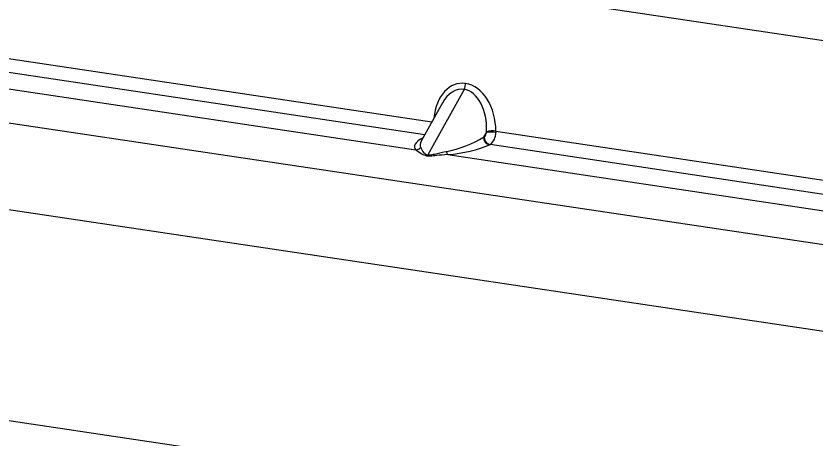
# Model space of a CAD drawing. Header units: millimetres. Extents: x 12 to 854, y 4 to 555.
# Drawn here: x 667.09 to 696.37, y 435.39 to 450.88 of the extents above; entities that cross this region are included whole.
import ezdxf

# ---------------------------------------------------------------- set-up
doc = ezdxf.new("R2010")
doc.units = ezdxf.units.MM

msp = doc.modelspace()

# ---------------------------------------------------------------- linework, layer by layer
at = {"color": 8, "linetype": 'Continuous', "lineweight": 25}
for p, q in [((720.198, 446.458), (645.113, 457.678)), ((718.7, 439.207), (643.561, 450.435)), ((665.222, 449.566), (682.315, 447.012)), ((682.048, 446.531), (665.01, 449.077)), ((684.652, 446.663), (701.746, 444.109)), ((701.479, 443.627), (684.441, 446.173))]:
    msp.add_line(p, q, dxfattribs=at)
at = {"color": 7, "linetype": 'Continuous', "lineweight": 25}
for p, q in [((663.463, 448.712), (681.72, 445.984)), ((683.49, 448.196), (682.158, 445.797)), ((682.695, 447.697), (681.922, 446.303)), ((716.815, 436.313), (646.67, 446.795)), ((684.305, 446.627), (684.203, 446.443)), ((684.305, 446.627), (684.306, 446.645)), ((684.652, 446.663), (684.65, 446.613)), ((684.203, 446.443), (684.221, 446.452)), ((684.441, 446.173), (684.423, 446.165)), ((682.894, 445.808), (701.15, 443.08)), ((665.019, 436.34), (698.015, 431.41))]:
    msp.add_line(p, q, dxfattribs=at)
for centre, radius, start, end in [((683.065, 448.418), 0.479, 332.5168, 359.4579), ((684.088, 446.623), 0.217, 307.9349, 1.1549), ((684.415, 445.155), 1.477, 80.8514, 94.2956), ((684.522, 445.82), 0.853, 81.1669, 104.6105), ((684.482, 446.438), 0.279, 178.9121, 257.7511), ((684.5, 446.446), 0.279, 178.9121, 257.7511), ((684.107, 446.602), 0.543, 307.9349, 1.1549), ((681.701, 446.248), 0.265, 273.9384, 317.2274), ((681.936, 445.918), 0.253, 319.8824, 331.3886), ((683.087, 445.962), 0.247, 188.2937, 218.5715)]:
    msp.add_arc(centre, radius, start, end, dxfattribs=at)
at = {"color": 8, "linetype": 'Continuous', "lineweight": 25}
for centre, major_axis, ratio, start_param, end_param in [((683.516, 446.814), (-0.18, 1.603), 0.700115, 6.098953, 7.569552), ((683.389, 446.765), (0.023, 1.437), 0.641298, 6.198193, 7.159595), ((683.286, 446.335), (1.611, 0.267), 0.29154, 2.456703, 3.332708), ((683.286, 446.58), (1.399, 0.492), 0.350517, 2.765436, 3.184006)]:
    msp.add_ellipse(centre, major_axis=major_axis, ratio=ratio, start_param=start_param, end_param=end_param, dxfattribs=at)
at = {"color": 7, "linetype": 'Continuous', "lineweight": 25}
for centre, major_axis, ratio, start_param, end_param in [((683.516, 446.814), (-0.18, 1.603), 0.700115, 4.539994, 6.098953), ((683.389, 446.765), (0.023, 1.437), 0.641298, 4.639235, 6.198193), ((683.286, 446.58), (1.399, 0.492), 0.350517, 4.269669, 5.297634), ((683.286, 446.335), (1.611, 0.267), 0.29154, 4.418371, 5.446336)]:
    msp.add_ellipse(centre, major_axis=major_axis, ratio=ratio, start_param=start_param, end_param=end_param, dxfattribs=at)
for points, knots in [([(681.896, 446.068), (681.923, 446.01), (681.96, 445.932), (682.061, 445.83), (682.122, 445.803), (682.152, 445.798), (682.158, 445.797)], [0, 0, 0, 0, 0.638342, 0.849511, 0.969987, 1, 1, 1, 1]), ([(682.13, 445.755), (682.094, 445.763), (682.011, 445.782), (681.86, 445.873), (681.779, 445.937), (681.72, 445.984)], [0, 0, 0, 0, 0.1680317, 0.3870675, 1, 1, 1, 1]), ([(682.894, 445.808), (682.756, 445.797), (682.544, 445.78), (682.282, 445.743), (682.172, 445.752), (682.13, 445.755)], [0, 0, 0, 0, 0.537256, 0.82345, 1, 1, 1, 1]), ([(682.158, 445.797), (682.186, 445.795), (682.221, 445.793), (682.323, 445.805), (682.529, 445.858), (682.717, 445.899), (682.843, 445.926)], [0, 0, 0, 0, 0.125085, 0.158297, 0.4378, 1, 1, 1, 1])]:
    msp.add_open_spline(points, degree=3, knots=knots, dxfattribs=at)

doc.saveas('drawing.dxf')
